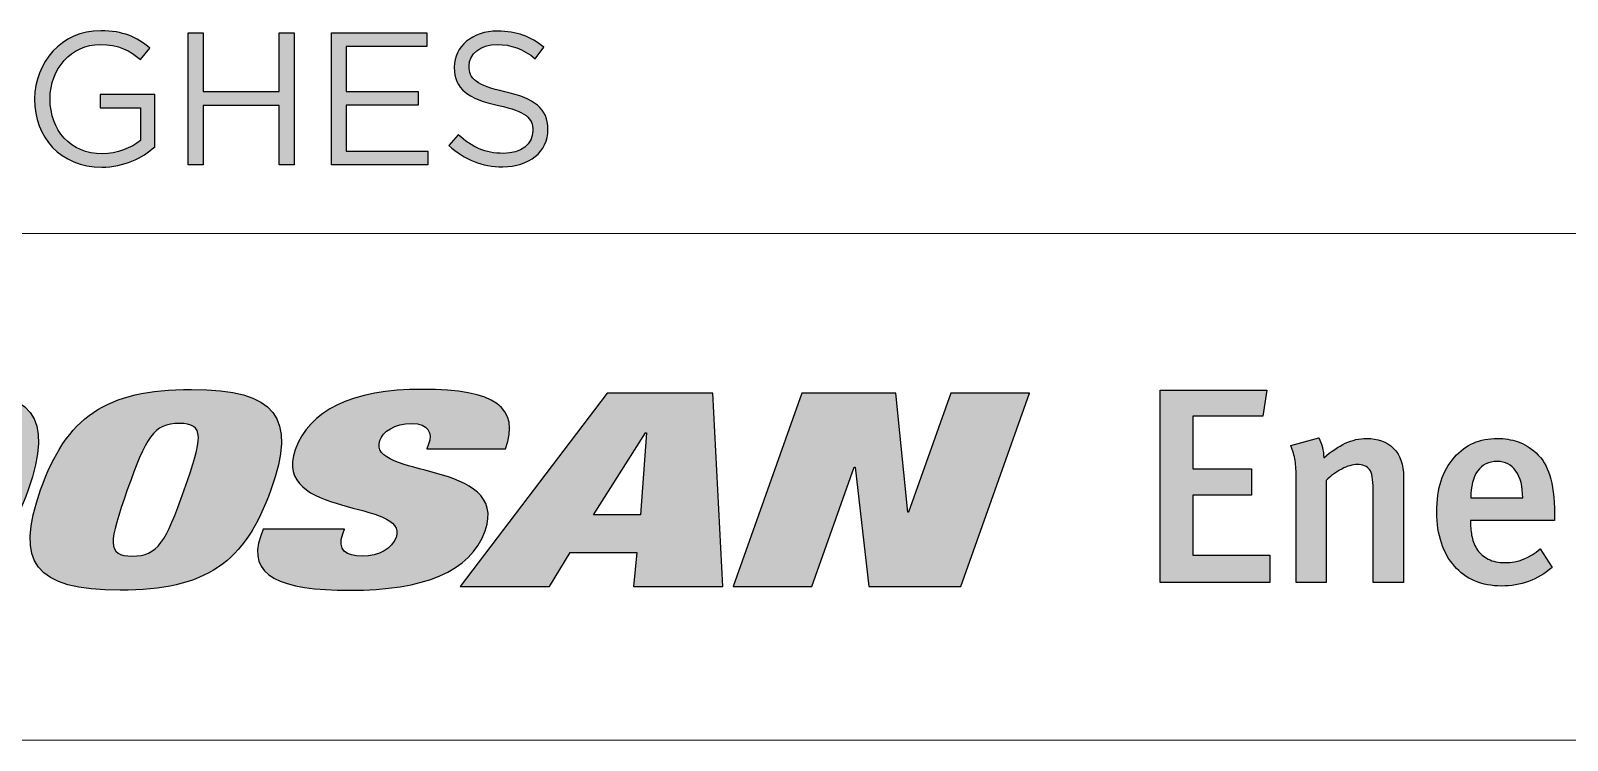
# Model space of a CAD drawing. Header units: inches. Extents: x 2106 to 2947, y -14 to 580.
# Drawn here: x 2821.06 to 2866.85, y 54.2 to 75.36 of the extents above; entities that cross this region are included whole.
import ezdxf

# ---------------------------------------------------------------- set-up
doc = ezdxf.new("R2010")
doc.units = ezdxf.units.IN
doc.header["$MEASUREMENT"] = 0
for name, color, linetype in [('BG 0 -1', 7, 'Continuous'), ('BG _U+B808_U+C774_U+C5B4 1', 7, 'Continuous'), ('BG F-ANNO-LOGO', 7, 'Continuous')]:
    doc.layers.add(name, color=color, linetype=linetype)

msp = doc.modelspace()

# ---------------------------------------------------------------- hatches: boundary and pattern name
at = {"layer": 'BG 0 -1', "linetype": 'ByBlock', "true_color": 0x005bac}
h = msp.add_hatch(color=154, dxfattribs=at)
edge = h.paths.add_edge_path()
edge.add_spline(control_points=[(2818.612, 64.665), (2816.055, 64.665), (2814.883, 63.825), (2814.119, 61.67), (2813.356, 59.514), (2813.933, 58.674), (2816.49, 58.674), (2819.047, 58.674), (2820.219, 59.514), (2820.982, 61.67), (2821.746, 63.825), (2821.169, 64.665), (2818.612, 64.665)], knot_values=[0, 0, 0, 0, 1, 1, 1, 2, 2, 2, 3, 3, 3, 4, 4, 4, 4], degree=3, periodic=0)
edge = h.paths.add_edge_path(flags=0)
edge.add_spline(control_points=[(2818.399, 61.67), (2817.847, 60.112), (2817.617, 59.692), (2816.85, 59.692), (2816.083, 59.692), (2816.151, 60.112), (2816.703, 61.67), (2817.255, 63.228), (2817.485, 63.648), (2818.252, 63.648), (2819.019, 63.648), (2818.951, 63.228), (2818.399, 61.67)], knot_values=[0, 0, 0, 0, 1, 1, 1, 2, 2, 2, 3, 3, 3, 4, 4, 4, 4], degree=3, periodic=0)
h = msp.add_hatch(color=154, dxfattribs=at)
edge = h.paths.add_edge_path()
edge.add_spline(control_points=[(2825.848, 64.665), (2823.291, 64.665), (2822.119, 63.825), (2821.356, 61.67), (2820.592, 59.514), (2821.169, 58.674), (2823.726, 58.674), (2826.283, 58.674), (2827.455, 59.514), (2828.218, 61.67), (2828.982, 63.825), (2828.404, 64.665), (2825.848, 64.665)], knot_values=[0, 0, 0, 0, 1, 1, 1, 2, 2, 2, 3, 3, 3, 4, 4, 4, 4], degree=3, periodic=0)
edge = h.paths.add_edge_path(flags=0)
edge.add_spline(control_points=[(2825.635, 61.67), (2825.083, 60.112), (2824.853, 59.692), (2824.086, 59.692), (2823.319, 59.692), (2823.387, 60.112), (2823.939, 61.67), (2824.491, 63.228), (2824.721, 63.648), (2825.488, 63.648), (2826.255, 63.648), (2826.186, 63.228), (2825.635, 61.67)], knot_values=[0, 0, 0, 0, 1, 1, 1, 2, 2, 2, 3, 3, 3, 4, 4, 4, 4], degree=3, periodic=0)
h = msp.add_hatch(color=154, dxfattribs=at)
edge = h.paths.add_edge_path()
edge.add_spline(control_points=[(2834.603, 60.451), (2835.349, 62.558), (2831.061, 62.001), (2831.465, 63.139), (2831.556, 63.398), (2831.887, 63.648), (2832.425, 63.648), (2832.91, 63.648), (2833.038, 63.366), (2832.918, 63.027), (2832.918, 63.027), (2832.869, 62.889), (2832.869, 62.889), (2832.869, 62.889), (2835.211, 62.889), (2835.211, 62.889), (2835.648, 64.124), (2834.911, 64.665), (2832.731, 64.665), (2830.619, 64.665), (2829.357, 64.028), (2828.945, 62.865), (2828.222, 60.822), (2832.351, 61.388), (2831.948, 60.249), (2831.836, 59.934), (2831.454, 59.692), (2830.943, 59.692), (2830.459, 59.692), (2830.185, 59.869), (2830.36, 60.362), (2830.36, 60.362), (2830.408, 60.499), (2830.408, 60.499), (2830.408, 60.499), (2827.986, 60.499), (2827.986, 60.499), (2827.986, 60.499), (2827.915, 60.297), (2827.915, 60.297), (2827.491, 59.103), (2828.497, 58.674), (2830.57, 58.674), (2832.776, 58.674), (2834.168, 59.224), (2834.603, 60.451)], knot_values=[0, 0, 0, 0, 1, 1, 1, 2, 2, 2, 3, 3, 3, 4, 4, 4, 5, 5, 5, 6, 6, 6, 7, 7, 7, 8, 8, 8, 9, 9, 9, 10, 10, 10, 11, 11, 11, 12, 12, 12, 13, 13, 13, 14, 14, 14, 15, 15, 15, 15], degree=3, periodic=0)
for points in [[(2854.722, 58.91), (2854.722, 64.643), (2857.904, 64.643), (2857.78, 63.864), (2855.692, 63.864), (2855.692, 62.299), (2857.44, 62.299), (2857.44, 61.511), (2855.692, 61.511), (2855.692, 59.722), (2857.987, 59.722), (2857.987, 58.91)], [(2848.481, 64.552), (2847.223, 61), (2847.196, 61), (2846.84, 64.552), (2844.041, 64.552), (2841.998, 58.788), (2844.34, 58.788), (2845.601, 62.348), (2845.628, 62.348), (2846.036, 58.788), (2848.781, 58.788), (2850.823, 64.552)]]:
    msp.add_hatch(color=154, dxfattribs=at).paths.add_polyline_path(points)
h = msp.add_hatch(color=154, dxfattribs=at)
h.paths.add_polyline_path([(2838.241, 64.552), (2833.858, 58.788), (2836.523, 58.788), (2837.135, 59.797), (2839.127, 59.797), (2839.025, 58.788), (2841.689, 58.788), (2841.39, 64.552)])
h.paths.add_polyline_path([(2839.231, 60.927), (2837.832, 60.927), (2839.384, 63.373), (2839.412, 63.373)], flags=0)
h = msp.add_hatch(color=154, dxfattribs=at)
edge = h.paths.add_edge_path()
edge.add_spline(control_points=[(2861.068, 58.91), (2861.068, 58.91), (2861.068, 61.694), (2861.068, 61.694), (2861.068, 61.981), (2861.033, 62.174), (2860.961, 62.274), (2860.889, 62.373), (2860.765, 62.423), (2860.588, 62.423), (2860.455, 62.423), (2860.304, 62.378), (2860.132, 62.29), (2859.961, 62.202), (2859.806, 62.088), (2859.668, 61.951), (2859.668, 61.951), (2859.668, 58.91), (2859.668, 58.91), (2859.668, 58.91), (2858.774, 58.91), (2858.774, 58.91), (2858.774, 58.91), (2858.774, 61.992), (2858.774, 61.992), (2858.774, 62.213), (2858.763, 62.396), (2858.741, 62.543), (2858.718, 62.689), (2858.677, 62.837), (2858.616, 62.986), (2858.616, 62.986), (2859.445, 63.218), (2859.445, 63.218), (2859.494, 63.124), (2859.532, 63.029), (2859.557, 62.932), (2859.581, 62.836), (2859.594, 62.732), (2859.594, 62.622), (2859.82, 62.815), (2860.034, 62.96), (2860.236, 63.056), (2860.438, 63.153), (2860.652, 63.201), (2860.878, 63.201), (2861.204, 63.201), (2861.468, 63.105), (2861.669, 62.912), (2861.871, 62.718), (2861.972, 62.428), (2861.972, 62.042), (2861.972, 62.042), (2861.972, 58.91), (2861.972, 58.91), (2861.972, 58.91), (2861.068, 58.91), (2861.068, 58.91)], knot_values=[0, 0, 0, 0, 1, 1, 1, 2, 2, 2, 3, 3, 3, 4, 4, 4, 5, 5, 5, 6, 6, 6, 7, 7, 7, 8, 8, 8, 9, 9, 9, 10, 10, 10, 11, 11, 11, 12, 12, 12, 13, 13, 13, 14, 14, 14, 15, 15, 15, 16, 16, 16, 17, 17, 17, 18, 18, 18, 19, 19, 19, 19], degree=3, periodic=0)
h = msp.add_hatch(color=154, dxfattribs=at)
edge = h.paths.add_edge_path()
edge.add_spline(control_points=[(2863.968, 60.758), (2863.968, 60.758), (2863.968, 60.691), (2863.968, 60.691), (2863.968, 60.548), (2863.983, 60.404), (2864.014, 60.26), (2864.044, 60.117), (2864.099, 59.988), (2864.18, 59.875), (2864.26, 59.762), (2864.366, 59.671), (2864.499, 59.602), (2864.631, 59.533), (2864.799, 59.498), (2865.004, 59.498), (2865.38, 59.498), (2865.728, 59.636), (2866.048, 59.912), (2866.048, 59.912), (2866.404, 59.357), (2866.404, 59.357), (2865.968, 58.987), (2865.465, 58.802), (2864.896, 58.802), (2864.598, 58.802), (2864.33, 58.853), (2864.092, 58.956), (2863.855, 59.058), (2863.654, 59.204), (2863.488, 59.395), (2863.322, 59.585), (2863.194, 59.816), (2863.102, 60.086), (2863.011, 60.357), (2862.966, 60.661), (2862.966, 60.998), (2862.966, 61.368), (2863.007, 61.681), (2863.09, 61.938), (2863.173, 62.195), (2863.306, 62.428), (2863.488, 62.638), (2863.659, 62.831), (2863.85, 62.974), (2864.059, 63.065), (2864.269, 63.156), (2864.507, 63.201), (2864.772, 63.201), (2864.982, 63.201), (2865.182, 63.17), (2865.373, 63.106), (2865.563, 63.043), (2865.747, 62.931), (2865.924, 62.771), (2866.106, 62.605), (2866.243, 62.381), (2866.334, 62.1), (2866.425, 61.818), (2866.47, 61.434), (2866.47, 60.948), (2866.47, 60.948), (2866.47, 60.758), (2866.47, 60.758), (2866.47, 60.758), (2863.968, 60.758), (2863.968, 60.758)], knot_values=[0, 0, 0, 0, 1, 1, 1, 2, 2, 2, 3, 3, 3, 4, 4, 4, 5, 5, 5, 6, 6, 6, 7, 7, 7, 8, 8, 8, 9, 9, 9, 10, 10, 10, 11, 11, 11, 12, 12, 12, 13, 13, 13, 14, 14, 14, 15, 15, 15, 16, 16, 16, 17, 17, 17, 18, 18, 18, 19, 19, 19, 20, 20, 20, 21, 21, 21, 22, 22, 22, 22], degree=3, periodic=0)
edge = h.paths.add_edge_path(flags=0)
edge.add_spline(control_points=[(2865.526, 61.429), (2865.526, 61.771), (2865.458, 62.037), (2865.323, 62.228), (2865.187, 62.419), (2865.004, 62.514), (2864.772, 62.514), (2864.512, 62.514), (2864.315, 62.419), (2864.18, 62.228), (2864.044, 62.037), (2863.977, 61.771), (2863.977, 61.429), (2863.977, 61.429), (2865.526, 61.429), (2865.526, 61.429)], knot_values=[0, 0, 0, 0, 1, 1, 1, 2, 2, 2, 3, 3, 3, 4, 4, 4, 5, 5, 5, 5], degree=3, periodic=0)
at = {"layer": 'BG F-ANNO-LOGO', "linetype": 'ByBlock'}
h = msp.add_hatch(color=154, dxfattribs=at)
edge = h.paths.add_edge_path()
edge.add_spline(control_points=[(2821.177, 73.311), (2821.177, 73.311), (2821.177, 73.322), (2821.177, 73.322), (2821.177, 74.4), (2821.969, 75.355), (2823.148, 75.355), (2823.811, 75.355), (2824.221, 75.164), (2824.614, 74.833), (2824.614, 74.833), (2824.328, 74.496), (2824.328, 74.496), (2824.025, 74.76), (2823.687, 74.945), (2823.131, 74.945), (2822.261, 74.945), (2821.637, 74.209), (2821.637, 73.333), (2821.637, 73.333), (2821.637, 73.322), (2821.637, 73.322), (2821.637, 72.384), (2822.239, 71.688), (2823.193, 71.688), (2823.642, 71.688), (2824.058, 71.862), (2824.328, 72.081), (2824.328, 72.081), (2824.328, 73.058), (2824.328, 73.058), (2824.328, 73.058), (2823.131, 73.058), (2823.131, 73.058), (2823.131, 73.058), (2823.131, 73.457), (2823.131, 73.457), (2823.131, 73.457), (2824.754, 73.457), (2824.754, 73.457), (2824.754, 73.457), (2824.754, 71.89), (2824.754, 71.89), (2824.39, 71.564), (2823.839, 71.289), (2823.176, 71.289), (2821.941, 71.289), (2821.177, 72.187), (2821.177, 73.311)], knot_values=[0, 0, 0, 0, 1, 1, 1, 2, 2, 2, 3, 3, 3, 4, 4, 4, 5, 5, 5, 6, 6, 6, 7, 7, 7, 8, 8, 8, 9, 9, 9, 10, 10, 10, 11, 11, 11, 12, 12, 12, 13, 13, 13, 14, 14, 14, 15, 15, 15, 16, 16, 16, 16], degree=3, periodic=0)
for points in [[(2825.754, 75.288), (2826.197, 75.288), (2826.197, 73.541), (2828.466, 73.541), (2828.466, 75.288), (2828.91, 75.288), (2828.91, 71.356), (2828.466, 71.356), (2828.466, 73.125), (2826.197, 73.125), (2826.197, 71.356), (2825.754, 71.356)], [(2830.021, 75.288), (2832.863, 75.288), (2832.863, 74.883), (2830.465, 74.883), (2830.465, 73.541), (2832.61, 73.541), (2832.61, 73.137), (2830.465, 73.137), (2830.465, 71.761), (2832.891, 71.761), (2832.891, 71.356), (2830.021, 71.356)]]:
    msp.add_hatch(color=154, dxfattribs=at).paths.add_polyline_path(points)
h = msp.add_hatch(color=154, dxfattribs=at)
edge = h.paths.add_edge_path()
edge.add_spline(control_points=[(2833.525, 71.929), (2833.525, 71.929), (2833.8, 72.255), (2833.8, 72.255), (2834.21, 71.884), (2834.603, 71.699), (2835.148, 71.699), (2835.676, 71.699), (2836.024, 71.98), (2836.024, 72.367), (2836.024, 72.367), (2836.024, 72.378), (2836.024, 72.378), (2836.024, 72.744), (2835.828, 72.951), (2835.002, 73.125), (2834.098, 73.322), (2833.682, 73.614), (2833.682, 74.26), (2833.682, 74.26), (2833.682, 74.271), (2833.682, 74.271), (2833.682, 74.889), (2834.227, 75.344), (2834.974, 75.344), (2835.547, 75.344), (2835.957, 75.181), (2836.356, 74.861), (2836.356, 74.861), (2836.097, 74.518), (2836.097, 74.518), (2835.732, 74.816), (2835.367, 74.945), (2834.963, 74.945), (2834.452, 74.945), (2834.126, 74.664), (2834.126, 74.311), (2834.126, 74.311), (2834.126, 74.299), (2834.126, 74.299), (2834.126, 73.929), (2834.328, 73.721), (2835.193, 73.535), (2836.069, 73.345), (2836.474, 73.024), (2836.474, 72.423), (2836.474, 72.423), (2836.474, 72.412), (2836.474, 72.412), (2836.474, 71.738), (2835.912, 71.3), (2835.131, 71.3), (2834.508, 71.3), (2833.997, 71.508), (2833.525, 71.929)], knot_values=[0, 0, 0, 0, 1, 1, 1, 2, 2, 2, 3, 3, 3, 4, 4, 4, 5, 5, 5, 6, 6, 6, 7, 7, 7, 8, 8, 8, 9, 9, 9, 10, 10, 10, 11, 11, 11, 12, 12, 12, 13, 13, 13, 14, 14, 14, 15, 15, 15, 16, 16, 16, 17, 17, 17, 18, 18, 18, 18], degree=3, periodic=0)

# ---------------------------------------------------------------- linework, layer by layer
at = {"layer": 'BG 0 -1', "color": 7, "linetype": 'Continuous', "lineweight": 9}
for p, q in [((2772.901, 69.315), (2922.169, 69.315)), ((2772.901, 54.203), (2922.169, 54.203))]:
    msp.add_line(p, q, dxfattribs=at)
at = {"layer": 'BG 0 -1', "color": 7, "linetype": 'Continuous', "lineweight": 0}
for points in [[(2854.722, 58.91), (2854.722, 64.643), (2857.904, 64.643), (2857.78, 63.864), (2855.692, 63.864), (2855.692, 62.299), (2857.44, 62.299), (2857.44, 61.511), (2855.692, 61.511), (2855.692, 59.722), (2857.987, 59.722), (2857.987, 58.91)], [(2838.241, 64.552), (2833.858, 58.788), (2836.523, 58.788), (2837.135, 59.797), (2839.127, 59.797), (2839.025, 58.788), (2841.689, 58.788), (2841.39, 64.552)], [(2848.481, 64.552), (2847.223, 61), (2847.196, 61), (2846.84, 64.552), (2844.041, 64.552), (2841.998, 58.788), (2844.34, 58.788), (2845.601, 62.348), (2845.628, 62.348), (2846.036, 58.788), (2848.781, 58.788), (2850.823, 64.552)], [(2839.231, 60.927), (2837.832, 60.927), (2839.384, 63.373), (2839.412, 63.373)]]:
    msp.add_lwpolyline(points, close=True, dxfattribs=at)
for points, knots in [([(2818.612, 64.665), (2816.055, 64.665), (2814.883, 63.825), (2814.119, 61.67), (2813.356, 59.514), (2813.933, 58.674), (2816.49, 58.674), (2819.047, 58.674), (2820.219, 59.514), (2820.982, 61.67), (2821.746, 63.825), (2821.169, 64.665), (2818.612, 64.665)], [0, 0, 0, 0, 1, 1, 1, 2, 2, 2, 3, 3, 3, 4, 4, 4, 4]), ([(2825.848, 64.665), (2823.291, 64.665), (2822.119, 63.825), (2821.356, 61.67), (2820.592, 59.514), (2821.169, 58.674), (2823.726, 58.674), (2826.283, 58.674), (2827.455, 59.514), (2828.218, 61.67), (2828.982, 63.825), (2828.404, 64.665), (2825.848, 64.665)], [0, 0, 0, 0, 1, 1, 1, 2, 2, 2, 3, 3, 3, 4, 4, 4, 4]), ([(2834.603, 60.451), (2835.349, 62.558), (2831.061, 62.001), (2831.465, 63.139), (2831.556, 63.398), (2831.887, 63.648), (2832.425, 63.648), (2832.91, 63.648), (2833.038, 63.366), (2832.918, 63.027), (2832.918, 63.027), (2832.869, 62.889), (2832.869, 62.889), (2832.869, 62.889), (2835.211, 62.889), (2835.211, 62.889), (2835.648, 64.124), (2834.911, 64.665), (2832.731, 64.665), (2830.619, 64.665), (2829.357, 64.028), (2828.945, 62.865), (2828.222, 60.822), (2832.351, 61.388), (2831.948, 60.249), (2831.836, 59.934), (2831.454, 59.692), (2830.943, 59.692), (2830.459, 59.692), (2830.185, 59.869), (2830.36, 60.362), (2830.36, 60.362), (2830.408, 60.499), (2830.408, 60.499), (2830.408, 60.499), (2827.986, 60.499), (2827.986, 60.499), (2827.986, 60.499), (2827.915, 60.297), (2827.915, 60.297), (2827.491, 59.103), (2828.497, 58.674), (2830.57, 58.674), (2832.776, 58.674), (2834.168, 59.224), (2834.603, 60.451)], [0, 0, 0, 0, 1, 1, 1, 2, 2, 2, 3, 3, 3, 4, 4, 4, 5, 5, 5, 6, 6, 6, 7, 7, 7, 8, 8, 8, 9, 9, 9, 10, 10, 10, 11, 11, 11, 12, 12, 12, 13, 13, 13, 14, 14, 14, 15, 15, 15, 15]), ([(2825.635, 61.67), (2825.083, 60.112), (2824.853, 59.692), (2824.086, 59.692), (2823.319, 59.692), (2823.387, 60.112), (2823.939, 61.67), (2824.491, 63.228), (2824.721, 63.648), (2825.488, 63.648), (2826.255, 63.648), (2826.186, 63.228), (2825.635, 61.67)], [0, 0, 0, 0, 1, 1, 1, 2, 2, 2, 3, 3, 3, 4, 4, 4, 4]), ([(2861.068, 58.91), (2861.068, 58.91), (2861.068, 61.694), (2861.068, 61.694), (2861.068, 61.981), (2861.033, 62.174), (2860.961, 62.274), (2860.889, 62.373), (2860.765, 62.423), (2860.588, 62.423), (2860.455, 62.423), (2860.304, 62.378), (2860.132, 62.29), (2859.961, 62.202), (2859.806, 62.088), (2859.668, 61.951), (2859.668, 61.951), (2859.668, 58.91), (2859.668, 58.91), (2859.668, 58.91), (2858.774, 58.91), (2858.774, 58.91), (2858.774, 58.91), (2858.774, 61.992), (2858.774, 61.992), (2858.774, 62.213), (2858.763, 62.396), (2858.741, 62.543), (2858.718, 62.689), (2858.677, 62.837), (2858.616, 62.986), (2858.616, 62.986), (2859.445, 63.218), (2859.445, 63.218), (2859.494, 63.124), (2859.532, 63.029), (2859.557, 62.932), (2859.581, 62.836), (2859.594, 62.732), (2859.594, 62.622), (2859.82, 62.815), (2860.034, 62.96), (2860.236, 63.056), (2860.438, 63.153), (2860.652, 63.201), (2860.878, 63.201), (2861.204, 63.201), (2861.468, 63.105), (2861.669, 62.912), (2861.871, 62.718), (2861.972, 62.428), (2861.972, 62.042), (2861.972, 62.042), (2861.972, 58.91), (2861.972, 58.91), (2861.972, 58.91), (2861.068, 58.91), (2861.068, 58.91)], [0, 0, 0, 0, 1, 1, 1, 2, 2, 2, 3, 3, 3, 4, 4, 4, 5, 5, 5, 6, 6, 6, 7, 7, 7, 8, 8, 8, 9, 9, 9, 10, 10, 10, 11, 11, 11, 12, 12, 12, 13, 13, 13, 14, 14, 14, 15, 15, 15, 16, 16, 16, 17, 17, 17, 18, 18, 18, 19, 19, 19, 19]), ([(2863.968, 60.758), (2863.968, 60.758), (2863.968, 60.691), (2863.968, 60.691), (2863.968, 60.548), (2863.983, 60.404), (2864.014, 60.26), (2864.044, 60.117), (2864.099, 59.988), (2864.18, 59.875), (2864.26, 59.762), (2864.366, 59.671), (2864.499, 59.602), (2864.631, 59.533), (2864.799, 59.498), (2865.004, 59.498), (2865.38, 59.498), (2865.728, 59.636), (2866.048, 59.912), (2866.048, 59.912), (2866.404, 59.357), (2866.404, 59.357), (2865.968, 58.987), (2865.465, 58.802), (2864.896, 58.802), (2864.598, 58.802), (2864.33, 58.853), (2864.092, 58.956), (2863.855, 59.058), (2863.654, 59.204), (2863.488, 59.395), (2863.322, 59.585), (2863.194, 59.816), (2863.102, 60.086), (2863.011, 60.357), (2862.966, 60.661), (2862.966, 60.998), (2862.966, 61.368), (2863.007, 61.681), (2863.09, 61.938), (2863.173, 62.195), (2863.306, 62.428), (2863.488, 62.638), (2863.659, 62.831), (2863.85, 62.974), (2864.059, 63.065), (2864.269, 63.156), (2864.507, 63.201), (2864.772, 63.201), (2864.982, 63.201), (2865.182, 63.17), (2865.373, 63.106), (2865.563, 63.043), (2865.747, 62.931), (2865.924, 62.771), (2866.106, 62.605), (2866.243, 62.381), (2866.334, 62.1), (2866.425, 61.818), (2866.47, 61.434), (2866.47, 60.948), (2866.47, 60.948), (2866.47, 60.758), (2866.47, 60.758), (2866.47, 60.758), (2863.968, 60.758), (2863.968, 60.758)], [0, 0, 0, 0, 1, 1, 1, 2, 2, 2, 3, 3, 3, 4, 4, 4, 5, 5, 5, 6, 6, 6, 7, 7, 7, 8, 8, 8, 9, 9, 9, 10, 10, 10, 11, 11, 11, 12, 12, 12, 13, 13, 13, 14, 14, 14, 15, 15, 15, 16, 16, 16, 17, 17, 17, 18, 18, 18, 19, 19, 19, 20, 20, 20, 21, 21, 21, 22, 22, 22, 22]), ([(2865.526, 61.429), (2865.526, 61.771), (2865.458, 62.037), (2865.323, 62.228), (2865.187, 62.419), (2865.004, 62.514), (2864.772, 62.514), (2864.512, 62.514), (2864.315, 62.419), (2864.18, 62.228), (2864.044, 62.037), (2863.977, 61.771), (2863.977, 61.429), (2863.977, 61.429), (2865.526, 61.429), (2865.526, 61.429)], [0, 0, 0, 0, 1, 1, 1, 2, 2, 2, 3, 3, 3, 4, 4, 4, 5, 5, 5, 5])]:
    msp.add_open_spline(points, degree=3, knots=knots, dxfattribs=at)
at = {"layer": 'BG _U+B808_U+C774_U+C5B4 1', "color": 7, "linetype": 'Continuous', "lineweight": 25}
for p, q in [((2854.722, 58.91), (2854.722, 64.643)), ((2854.722, 64.643), (2857.904, 64.643)), ((2857.904, 64.643), (2857.78, 63.864)), ((2844.041, 64.552), (2841.998, 58.788)), ((2846.84, 64.552), (2844.041, 64.552)), ((2847.196, 61), (2846.84, 64.552)), ((2848.481, 64.552), (2847.223, 61)), ((2850.823, 64.552), (2848.481, 64.552)), ((2848.781, 58.788), (2850.823, 64.552)), ((2857.78, 63.864), (2855.692, 63.864)), ((2855.692, 63.864), (2855.692, 62.299)), ((2858.616, 62.986), (2859.445, 63.218)), ((2832.918, 63.027), (2832.869, 62.889)), ((2832.869, 62.889), (2835.211, 62.889)), ((2844.34, 58.788), (2845.601, 62.348)), ((2845.601, 62.348), (2845.628, 62.348)), ((2845.628, 62.348), (2846.036, 58.788)), ((2855.692, 62.299), (2857.44, 62.299)), ((2857.44, 62.299), (2857.44, 61.511)), ((2858.774, 58.91), (2858.774, 61.992)), ((2859.668, 61.951), (2859.668, 58.91)), ((2861.972, 62.042), (2861.972, 58.91)), ((2857.44, 61.511), (2855.692, 61.511)), ((2855.692, 61.511), (2855.692, 59.722)), ((2861.068, 58.91), (2861.068, 61.694)), ((2863.977, 61.429), (2865.526, 61.429)), ((2847.223, 61), (2847.196, 61)), ((2866.47, 60.948), (2866.47, 60.758)), ((2827.986, 60.499), (2827.915, 60.297)), ((2830.408, 60.499), (2827.986, 60.499)), ((2830.36, 60.362), (2830.408, 60.499)), ((2863.968, 60.758), (2863.968, 60.691)), ((2866.47, 60.758), (2863.968, 60.758)), ((2855.692, 59.722), (2857.987, 59.722)), ((2857.987, 59.722), (2857.987, 58.91)), ((2866.048, 59.912), (2866.404, 59.357)), ((2841.998, 58.788), (2844.34, 58.788)), ((2846.036, 58.788), (2848.781, 58.788)), ((2857.987, 58.91), (2854.722, 58.91)), ((2859.668, 58.91), (2858.774, 58.91)), ((2861.972, 58.91), (2861.068, 58.91))]:
    msp.add_line(p, q, dxfattribs=at)
for points in [[(2838.241, 64.552), (2833.858, 58.788), (2836.523, 58.788), (2837.135, 59.797), (2839.127, 59.797), (2839.025, 58.788), (2841.689, 58.788), (2841.39, 64.552)], [(2839.231, 60.927), (2837.832, 60.927), (2839.384, 63.373), (2839.412, 63.373)]]:
    msp.add_lwpolyline(points, close=True, dxfattribs=at)
for points, knots in [([(2818.612, 64.665), (2816.055, 64.665), (2814.883, 63.825), (2814.119, 61.67), (2813.356, 59.514), (2813.933, 58.674), (2816.49, 58.674), (2819.047, 58.674), (2820.219, 59.514), (2820.982, 61.67), (2821.746, 63.825), (2821.169, 64.665), (2818.612, 64.665)], [0, 0, 0, 0, 1, 1, 1, 2, 2, 2, 3, 3, 3, 4, 4, 4, 4]), ([(2825.848, 64.665), (2823.291, 64.665), (2822.119, 63.825), (2821.356, 61.67), (2820.592, 59.514), (2821.169, 58.674), (2823.726, 58.674), (2826.283, 58.674), (2827.455, 59.514), (2828.218, 61.67), (2828.982, 63.825), (2828.404, 64.665), (2825.848, 64.665)], [0, 0, 0, 0, 1, 1, 1, 2, 2, 2, 3, 3, 3, 4, 4, 4, 4]), ([(2835.211, 62.889), (2835.648, 64.124), (2834.911, 64.665), (2832.731, 64.665), (2830.619, 64.665), (2829.357, 64.028), (2828.945, 62.865)], [5, 5, 5, 5, 6, 6, 6, 7, 7, 7, 7]), ([(2825.635, 61.67), (2825.083, 60.112), (2824.853, 59.692), (2824.086, 59.692), (2823.319, 59.692), (2823.387, 60.112), (2823.939, 61.67), (2824.491, 63.228), (2824.721, 63.648), (2825.488, 63.648), (2826.255, 63.648), (2826.186, 63.228), (2825.635, 61.67)], [0, 0, 0, 0, 1, 1, 1, 2, 2, 2, 3, 3, 3, 4, 4, 4, 4]), ([(2831.465, 63.139), (2831.556, 63.398), (2831.887, 63.648), (2832.425, 63.648), (2832.91, 63.648), (2833.038, 63.366), (2832.918, 63.027)], [1, 1, 1, 1, 2, 2, 2, 3, 3, 3, 3]), ([(2860.236, 63.056), (2860.438, 63.153), (2860.652, 63.201), (2860.878, 63.201), (2861.204, 63.201), (2861.468, 63.105), (2861.669, 62.912)], [14, 14, 14, 14, 15, 15, 15, 16, 16, 16, 16]), ([(2864.059, 63.065), (2864.269, 63.156), (2864.507, 63.201), (2864.772, 63.201), (2864.982, 63.201), (2865.182, 63.17), (2865.373, 63.106)], [15, 15, 15, 15, 16, 16, 16, 17, 17, 17, 17]), ([(2858.774, 61.992), (2858.774, 62.213), (2858.763, 62.396), (2858.741, 62.543), (2858.718, 62.689), (2858.677, 62.837), (2858.616, 62.986)], [8, 8, 8, 8, 9, 9, 9, 10, 10, 10, 10]), ([(2860.961, 62.274), (2860.889, 62.373), (2860.765, 62.423), (2860.588, 62.423), (2860.455, 62.423), (2860.304, 62.378), (2860.132, 62.29)], [2, 2, 2, 2, 3, 3, 3, 4, 4, 4, 4]), ([(2865.323, 62.228), (2865.187, 62.419), (2865.004, 62.514), (2864.772, 62.514), (2864.512, 62.514), (2864.315, 62.419), (2864.18, 62.228)], [1, 1, 1, 1, 2, 2, 2, 3, 3, 3, 3]), ([(2863.102, 60.086), (2863.011, 60.357), (2862.966, 60.661), (2862.966, 60.998), (2862.966, 61.368), (2863.007, 61.681), (2863.09, 61.938)], [11, 11, 11, 11, 12, 12, 12, 13, 13, 13, 13]), ([(2827.915, 60.297), (2827.491, 59.103), (2828.497, 58.674), (2830.57, 58.674), (2832.776, 58.674), (2834.168, 59.224), (2834.603, 60.451)], [13, 13, 13, 13, 14, 14, 14, 15, 15, 15, 15]), ([(2831.948, 60.249), (2831.836, 59.934), (2831.454, 59.692), (2830.943, 59.692), (2830.459, 59.692), (2830.185, 59.869), (2830.36, 60.362)], [8, 8, 8, 8, 9, 9, 9, 10, 10, 10, 10]), ([(2864.092, 58.956), (2863.855, 59.058), (2863.654, 59.204), (2863.488, 59.395), (2863.322, 59.585), (2863.194, 59.816), (2863.102, 60.086)], [9, 9, 9, 9, 10, 10, 10, 11, 11, 11, 11]), ([(2864.499, 59.602), (2864.631, 59.533), (2864.799, 59.498), (2865.004, 59.498), (2865.38, 59.498), (2865.728, 59.636), (2866.048, 59.912)], [4, 4, 4, 4, 5, 5, 5, 6, 6, 6, 6]), ([(2866.404, 59.357), (2865.968, 58.987), (2865.465, 58.802), (2864.896, 58.802), (2864.598, 58.802), (2864.33, 58.853), (2864.092, 58.956)], [7, 7, 7, 7, 8, 8, 8, 9, 9, 9, 9])]:
    msp.add_open_spline(points, degree=3, knots=knots, dxfattribs=at)
for points in [[(2859.445, 63.218), (2859.494, 63.124), (2859.532, 63.029), (2859.557, 62.932)], [(2828.945, 62.865), (2828.222, 60.822), (2832.351, 61.388), (2831.948, 60.249)], [(2834.603, 60.451), (2835.349, 62.558), (2831.061, 62.001), (2831.465, 63.139)], [(2859.557, 62.932), (2859.581, 62.836), (2859.594, 62.732), (2859.594, 62.622)], [(2859.594, 62.622), (2859.82, 62.815), (2860.034, 62.96), (2860.236, 63.056)], [(2861.669, 62.912), (2861.871, 62.718), (2861.972, 62.428), (2861.972, 62.042)], [(2863.488, 62.638), (2863.659, 62.831), (2863.85, 62.974), (2864.059, 63.065)], [(2865.373, 63.106), (2865.563, 63.043), (2865.747, 62.931), (2865.924, 62.771)], [(2865.924, 62.771), (2866.106, 62.605), (2866.243, 62.381), (2866.334, 62.1)], [(2860.132, 62.29), (2859.961, 62.202), (2859.806, 62.088), (2859.668, 61.951)], [(2863.09, 61.938), (2863.173, 62.195), (2863.306, 62.428), (2863.488, 62.638)], [(2861.068, 61.694), (2861.068, 61.981), (2861.033, 62.174), (2860.961, 62.274)], [(2864.18, 62.228), (2864.044, 62.037), (2863.977, 61.771), (2863.977, 61.429)], [(2865.526, 61.429), (2865.526, 61.771), (2865.458, 62.037), (2865.323, 62.228)], [(2866.334, 62.1), (2866.425, 61.818), (2866.47, 61.434), (2866.47, 60.948)], [(2863.968, 60.691), (2863.968, 60.548), (2863.983, 60.404), (2864.014, 60.26)], [(2864.014, 60.26), (2864.044, 60.117), (2864.099, 59.988), (2864.18, 59.875)], [(2864.18, 59.875), (2864.26, 59.762), (2864.366, 59.671), (2864.499, 59.602)]]:
    msp.add_open_spline(points, degree=3, dxfattribs=at)
at = {"layer": 'BG F-ANNO-LOGO', "color": 154, "linetype": 'Continuous', "lineweight": 25}
for points in [[(2825.754, 75.288), (2826.197, 75.288), (2826.197, 73.541), (2828.466, 73.541), (2828.466, 75.288), (2828.91, 75.288), (2828.91, 71.356), (2828.466, 71.356), (2828.466, 73.125), (2826.197, 73.125), (2826.197, 71.356), (2825.754, 71.356)], [(2830.021, 75.288), (2832.863, 75.288), (2832.863, 74.883), (2830.465, 74.883), (2830.465, 73.541), (2832.61, 73.541), (2832.61, 73.137), (2830.465, 73.137), (2830.465, 71.761), (2832.891, 71.761), (2832.891, 71.356), (2830.021, 71.356)]]:
    msp.add_lwpolyline(points, close=True, dxfattribs=at)
at = {"layer": 'BG F-ANNO-LOGO', "color": 7, "linetype": 'Continuous', "lineweight": 0}
for points in [[(2825.754, 75.288), (2826.197, 75.288), (2826.197, 73.541), (2828.466, 73.541), (2828.466, 75.288), (2828.91, 75.288), (2828.91, 71.356), (2828.466, 71.356), (2828.466, 73.125), (2826.197, 73.125), (2826.197, 71.356), (2825.754, 71.356)], [(2830.021, 75.288), (2832.863, 75.288), (2832.863, 74.883), (2830.465, 74.883), (2830.465, 73.541), (2832.61, 73.541), (2832.61, 73.137), (2830.465, 73.137), (2830.465, 71.761), (2832.891, 71.761), (2832.891, 71.356), (2830.021, 71.356)]]:
    msp.add_lwpolyline(points, close=True, dxfattribs=at)
at = {"layer": 'BG F-ANNO-LOGO', "color": 154, "linetype": 'Continuous', "lineweight": 25}
for points, knots in [([(2821.177, 73.311), (2821.177, 73.311), (2821.177, 73.322), (2821.177, 73.322), (2821.177, 74.4), (2821.969, 75.355), (2823.148, 75.355), (2823.811, 75.355), (2824.221, 75.164), (2824.614, 74.833), (2824.614, 74.833), (2824.328, 74.496), (2824.328, 74.496), (2824.025, 74.76), (2823.687, 74.945), (2823.131, 74.945), (2822.261, 74.945), (2821.637, 74.209), (2821.637, 73.333), (2821.637, 73.333), (2821.637, 73.322), (2821.637, 73.322), (2821.637, 72.384), (2822.239, 71.688), (2823.193, 71.688), (2823.642, 71.688), (2824.058, 71.862), (2824.328, 72.081), (2824.328, 72.081), (2824.328, 73.058), (2824.328, 73.058), (2824.328, 73.058), (2823.131, 73.058), (2823.131, 73.058), (2823.131, 73.058), (2823.131, 73.457), (2823.131, 73.457), (2823.131, 73.457), (2824.754, 73.457), (2824.754, 73.457), (2824.754, 73.457), (2824.754, 71.89), (2824.754, 71.89), (2824.39, 71.564), (2823.839, 71.289), (2823.176, 71.289), (2821.941, 71.289), (2821.177, 72.187), (2821.177, 73.311)], [0, 0, 0, 0, 1, 1, 1, 2, 2, 2, 3, 3, 3, 4, 4, 4, 5, 5, 5, 6, 6, 6, 7, 7, 7, 8, 8, 8, 9, 9, 9, 10, 10, 10, 11, 11, 11, 12, 12, 12, 13, 13, 13, 14, 14, 14, 15, 15, 15, 16, 16, 16, 16]), ([(2833.525, 71.929), (2833.525, 71.929), (2833.8, 72.255), (2833.8, 72.255), (2834.21, 71.884), (2834.603, 71.699), (2835.148, 71.699), (2835.676, 71.699), (2836.024, 71.98), (2836.024, 72.367), (2836.024, 72.367), (2836.024, 72.378), (2836.024, 72.378), (2836.024, 72.744), (2835.828, 72.951), (2835.002, 73.125), (2834.098, 73.322), (2833.682, 73.614), (2833.682, 74.26), (2833.682, 74.26), (2833.682, 74.271), (2833.682, 74.271), (2833.682, 74.889), (2834.227, 75.344), (2834.974, 75.344), (2835.547, 75.344), (2835.957, 75.181), (2836.356, 74.861), (2836.356, 74.861), (2836.097, 74.518), (2836.097, 74.518), (2835.732, 74.816), (2835.367, 74.945), (2834.963, 74.945), (2834.452, 74.945), (2834.126, 74.664), (2834.126, 74.311), (2834.126, 74.311), (2834.126, 74.299), (2834.126, 74.299), (2834.126, 73.929), (2834.328, 73.721), (2835.193, 73.535), (2836.069, 73.345), (2836.474, 73.024), (2836.474, 72.423), (2836.474, 72.423), (2836.474, 72.412), (2836.474, 72.412), (2836.474, 71.738), (2835.912, 71.3), (2835.131, 71.3), (2834.508, 71.3), (2833.997, 71.508), (2833.525, 71.929)], [0, 0, 0, 0, 1, 1, 1, 2, 2, 2, 3, 3, 3, 4, 4, 4, 5, 5, 5, 6, 6, 6, 7, 7, 7, 8, 8, 8, 9, 9, 9, 10, 10, 10, 11, 11, 11, 12, 12, 12, 13, 13, 13, 14, 14, 14, 15, 15, 15, 16, 16, 16, 17, 17, 17, 18, 18, 18, 18])]:
    msp.add_open_spline(points, degree=3, knots=knots, dxfattribs=at)
at = {"layer": 'BG F-ANNO-LOGO', "color": 7, "linetype": 'Continuous', "lineweight": 0}
for points, knots in [([(2821.177, 73.311), (2821.177, 73.311), (2821.177, 73.322), (2821.177, 73.322), (2821.177, 74.4), (2821.969, 75.355), (2823.148, 75.355), (2823.811, 75.355), (2824.221, 75.164), (2824.614, 74.833), (2824.614, 74.833), (2824.328, 74.496), (2824.328, 74.496), (2824.025, 74.76), (2823.687, 74.945), (2823.131, 74.945), (2822.261, 74.945), (2821.637, 74.209), (2821.637, 73.333), (2821.637, 73.333), (2821.637, 73.322), (2821.637, 73.322), (2821.637, 72.384), (2822.239, 71.688), (2823.193, 71.688), (2823.642, 71.688), (2824.058, 71.862), (2824.328, 72.081), (2824.328, 72.081), (2824.328, 73.058), (2824.328, 73.058), (2824.328, 73.058), (2823.131, 73.058), (2823.131, 73.058), (2823.131, 73.058), (2823.131, 73.457), (2823.131, 73.457), (2823.131, 73.457), (2824.754, 73.457), (2824.754, 73.457), (2824.754, 73.457), (2824.754, 71.89), (2824.754, 71.89), (2824.39, 71.564), (2823.839, 71.289), (2823.176, 71.289), (2821.941, 71.289), (2821.177, 72.187), (2821.177, 73.311)], [0, 0, 0, 0, 1, 1, 1, 2, 2, 2, 3, 3, 3, 4, 4, 4, 5, 5, 5, 6, 6, 6, 7, 7, 7, 8, 8, 8, 9, 9, 9, 10, 10, 10, 11, 11, 11, 12, 12, 12, 13, 13, 13, 14, 14, 14, 15, 15, 15, 16, 16, 16, 16]), ([(2833.525, 71.929), (2833.525, 71.929), (2833.8, 72.255), (2833.8, 72.255), (2834.21, 71.884), (2834.603, 71.699), (2835.148, 71.699), (2835.676, 71.699), (2836.024, 71.98), (2836.024, 72.367), (2836.024, 72.367), (2836.024, 72.378), (2836.024, 72.378), (2836.024, 72.744), (2835.828, 72.951), (2835.002, 73.125), (2834.098, 73.322), (2833.682, 73.614), (2833.682, 74.26), (2833.682, 74.26), (2833.682, 74.271), (2833.682, 74.271), (2833.682, 74.889), (2834.227, 75.344), (2834.974, 75.344), (2835.547, 75.344), (2835.957, 75.181), (2836.356, 74.861), (2836.356, 74.861), (2836.097, 74.518), (2836.097, 74.518), (2835.732, 74.816), (2835.367, 74.945), (2834.963, 74.945), (2834.452, 74.945), (2834.126, 74.664), (2834.126, 74.311), (2834.126, 74.311), (2834.126, 74.299), (2834.126, 74.299), (2834.126, 73.929), (2834.328, 73.721), (2835.193, 73.535), (2836.069, 73.345), (2836.474, 73.024), (2836.474, 72.423), (2836.474, 72.423), (2836.474, 72.412), (2836.474, 72.412), (2836.474, 71.738), (2835.912, 71.3), (2835.131, 71.3), (2834.508, 71.3), (2833.997, 71.508), (2833.525, 71.929)], [0, 0, 0, 0, 1, 1, 1, 2, 2, 2, 3, 3, 3, 4, 4, 4, 5, 5, 5, 6, 6, 6, 7, 7, 7, 8, 8, 8, 9, 9, 9, 10, 10, 10, 11, 11, 11, 12, 12, 12, 13, 13, 13, 14, 14, 14, 15, 15, 15, 16, 16, 16, 17, 17, 17, 18, 18, 18, 18])]:
    msp.add_open_spline(points, degree=3, knots=knots, dxfattribs=at)

doc.saveas('drawing.dxf')
